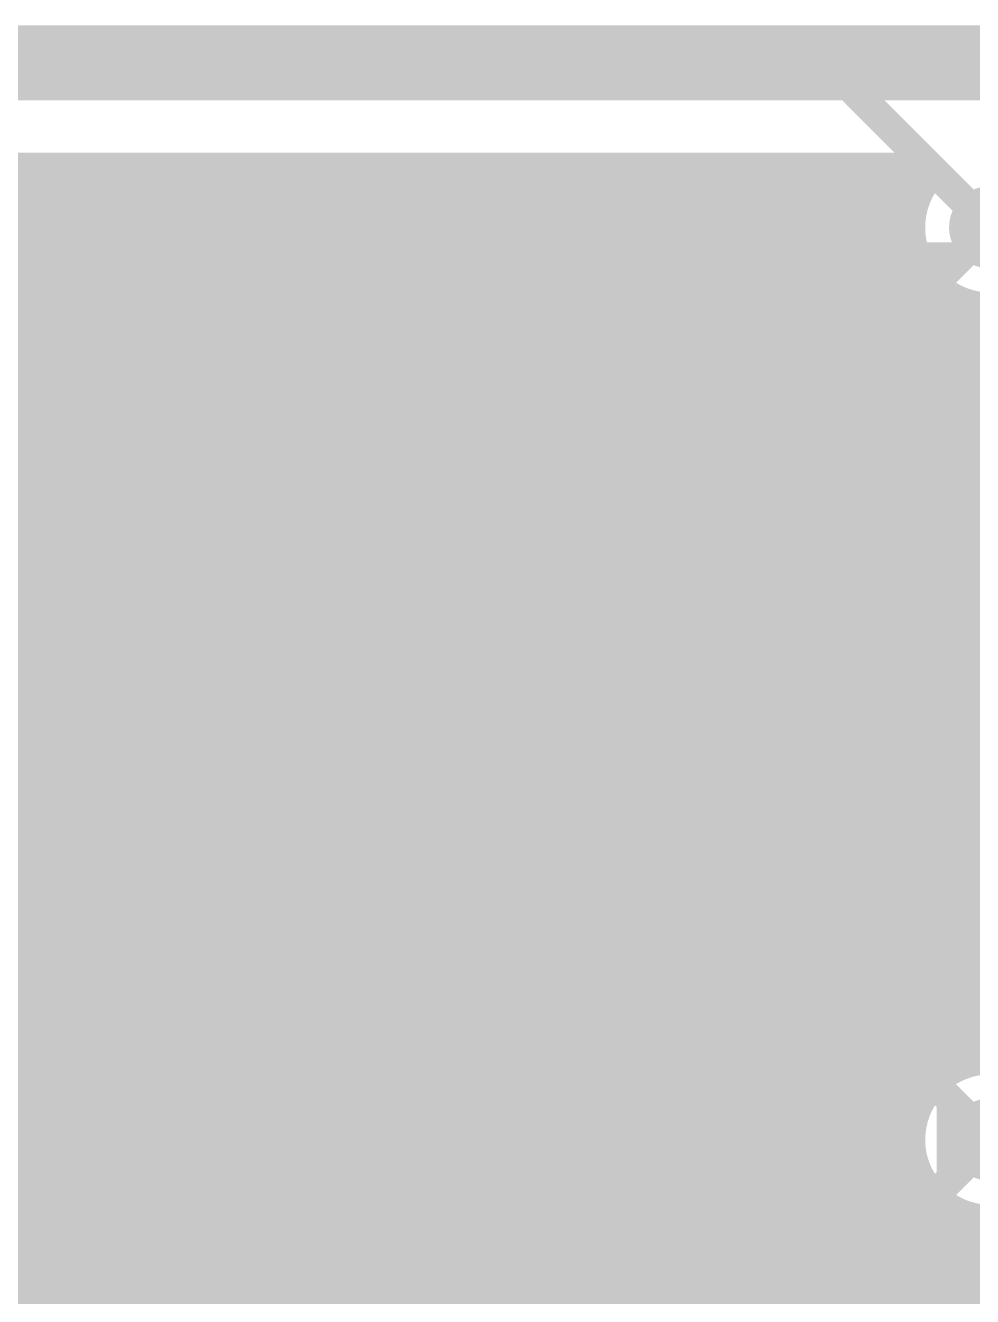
# Model space of a CAD drawing. Extents: x -5 to 112, y -62 to 71.
# Drawn here: x 43.12 to 51.16, y 60.64 to 71.44 of the extents above; entities that cross this region are included whole.
import ezdxf

# ---------------------------------------------------------------- set-up
doc = ezdxf.new("R2010")
doc.units = 0
doc.header["$MEASUREMENT"] = 0
doc.layers.get('0').update_dxf_attribs({"linetype": 'CONTINUOUS'})
for name, color, linetype in [('25-336-0_BOT', 7, 'CONTINUOUS'), ('25-336-0_DRD', 7, 'CONTINUOUS'), ('25-336-0_DRL', 2, 'CONTINUOUS'), ('25-336-0_IN1', 4, 'CONTINUOUS'), ('25-336-0_IN2', 3, 'CONTINUOUS'), ('25-336-0_SMT', 10, 'CONTINUOUS'), ('25-336-0_SPT', 14, 'CONTINUOUS'), ('25-336-0_SST', 9, 'CONTINUOUS'), ('25-336-0_TOP', 12, 'CONTINUOUS')]:
    doc.layers.add(name, color=color, linetype=linetype)

# ---------------------------------------------------------------- blocks, each defined once
blk = doc.blocks.new('ROUND_11')
at = {"const_width": 0.35052}
blk.add_lwpolyline([(-0.17526, 0, 1), (0.17526, 0, 1)], format="xyb", close=True, dxfattribs=at)
blk = doc.blocks.new('ROUND_68')
at = {"const_width": 0.35052}
blk.add_lwpolyline([(-0.17526, 0, 1), (0.17526, 0, 1)], format="xyb", close=True, dxfattribs=at)
blk = doc.blocks.new('RECTANGLE_2')
blk.add_solid([(0.4826, 0.4064), (0.4826, -0.4064), (-0.4826, 0.4064), (-0.4826, -0.4064)])
blk = doc.blocks.new('RECTANGLE_20')
blk.add_solid([(0.63627, 0.51308), (0.63627, -0.51308), (-0.63627, 0.51308), (-0.63627, -0.51308)])
blk = doc.blocks.new('RECTANGLE_41')
blk.add_solid([(0.508, 0.635), (0.508, -0.635), (-0.508, 0.635), (-0.508, -0.635)])

msp = doc.modelspace()

# ---------------------------------------------------------------- linework, layer by layer
at = {"layer": '25-336-0_BOT', "const_width": 0.254}
for points in [[(50.85588, 70.231), (-4.191, 70.231)], [(50.80508, 70.1802), (-4.191, 70.1802)], [(43.1292, 70.231), (43.1292, 57.23636)], [(43.3578, 70.231), (43.3578, 57.46496)], [(43.5864, 70.231), (43.5864, 57.69356)], [(43.815, 70.231), (43.815, 58.0263)], [(44.0436, 70.231), (44.0436, 58.32856)], [(44.2722, 70.231), (44.2722, 58.44032)], [(44.5008, 70.231), (44.5008, 58.46318)], [(44.7294, 70.231), (44.7294, 58.40476)], [(44.958, 70.231), (44.958, 58.23712)], [(45.1866, 70.231), (45.1866, 51.67376)], [(45.4152, 70.231), (45.4152, 51.73218)], [(45.6438, 70.231), (45.6438, 51.70932)], [(45.8724, 70.231), (45.8724, 51.59756)], [(46.101, 70.231), (46.101, 51.5112)], [(46.3296, 70.231), (46.3296, 51.5112)], [(46.5582, 70.231), (46.5582, 51.5112)], [(46.7868, 70.231), (46.7868, 51.5112)], [(47.0154, 70.231), (47.0154, 51.5112)], [(47.244, 70.231), (47.244, 51.5112)], [(47.4726, 70.231), (47.4726, 51.5112)], [(47.7012, 70.231), (47.7012, 51.5112)], [(47.9298, 70.231), (47.9298, 51.5112)], [(48.1584, 70.231), (48.1584, 51.5112)], [(48.387, 70.231), (48.387, 51.5112)], [(48.6156, 70.231), (48.6156, 51.5112)], [(48.8442, 70.231), (48.8442, 51.5112)], [(49.0728, 70.231), (49.0728, 51.5112)], [(49.3014, 70.231), (49.3014, 51.5112)], [(49.53, 70.231), (49.53, 51.43246)], [(49.7586, 70.231), (49.7586, 51.21656)], [(49.9872, 70.231), (49.9872, 50.98796)], [(50.2158, 70.231), (50.2158, 50.75936)], [(50.4444, 70.231), (50.4444, 50.53076)], [(50.673, 70.231), (50.673, 69.9643)], [(50.66792, 69.9516), (0.8382, 69.9516)], [(50.62728, 69.723), (1.5621, 69.723)], [(50.66792, 69.4944), (2.01676, 69.4944)], [(50.673, 69.47916), (50.673, 62.2173)], [(50.80508, 69.2658), (2.36474, 69.2658)], [(50.8508, 69.22008), (50.8508, 62.47892)], [(50.8508, 69.0372), (2.64922, 69.0372)], [(50.8508, 68.8086), (19.40052, 68.8086)], [(50.8508, 68.58), (19.55292, 68.58)], [(50.8508, 68.3514), (19.60118, 68.3514)], [(50.8508, 68.1228), (19.5707, 68.1228)], [(50.8508, 67.8942), (19.44878, 67.8942)], [(50.8508, 67.6656), (19.3802, 67.6656)], [(50.8508, 67.437), (19.3802, 67.437)], [(50.8508, 67.2084), (19.3802, 67.2084)], [(50.8508, 66.9798), (19.3802, 66.9798)], [(50.8508, 66.7512), (19.3802, 66.7512)], [(50.8508, 66.5226), (19.3802, 66.5226)], [(50.8508, 66.294), (19.3802, 66.294)], [(50.8508, 66.0654), (19.3802, 66.0654)], [(50.8508, 65.8368), (19.3802, 65.8368)], [(50.8508, 65.6082), (25.01392, 65.6082)], [(50.8508, 65.3796), (25.15108, 65.3796)], [(50.8508, 65.151), (25.19172, 65.151)], [(50.8508, 64.9224), (25.15108, 64.9224)], [(50.8508, 64.6938), (25.01392, 64.6938)], [(50.8508, 64.4652), (24.9682, 64.4652)], [(50.8508, 64.2366), (24.9682, 64.2366)], [(50.8508, 64.008), (24.9682, 64.008)], [(50.8508, 63.7794), (24.9682, 63.7794)], [(50.8508, 63.5508), (24.9682, 63.5508)], [(50.8508, 63.3222), (24.9682, 63.3222)], [(50.8508, 63.0936), (24.9682, 63.0936)], [(50.8508, 62.865), (24.9682, 62.865)], [(50.8508, 62.6364), (24.9682, 62.6364)], [(50.78222, 62.4078), (24.9682, 62.4078)], [(50.65776, 62.1792), (24.9682, 62.1792)], [(50.62728, 61.9506), (24.9682, 61.9506)], [(50.673, 61.73216), (50.673, 53.213)], [(50.67808, 61.722), (34.5313, 61.722)], [(50.82794, 61.4934), (34.83356, 61.4934)], [(50.9016, 61.4299), (50.9016, 53.594)], [(51.1302, 61.31814), (51.1302, 53.8226)], [(55.2958, 61.2648), (34.94532, 61.2648)], [(55.2958, 61.0362), (34.96818, 61.0362)], [(55.2958, 60.8076), (34.90976, 60.8076)], [(55.2958, 60.579), (34.7472, 60.579)]]:
    msp.add_lwpolyline(points, dxfattribs=at)
for points in [[(50.85588, 70.231, 0.2140662), (50.62794, 69.723)], [(50.62728, 69.723, 0.2113086), (50.8501, 69.21931)], [(50.8508, 62.47892, 0.2113087), (50.62832, 61.976)], [(50.62728, 61.976, 0.4142136), (51.308, 61.29528)]]:
    msp.add_lwpolyline(points, format="xyb", dxfattribs=at)
at = {"layer": '25-336-0_DRD'}
for points, const_width in [([(-5.08, 7.62), (-5.08, 71.12), (111.76, 71.12), (111.76, -5.08), (-5.08, -5.08), (-5.08, 7.62)], 0.635), ([(52.578, 70.993), (50.038, 68.453)], 0.254), ([(52.578, 68.453), (50.038, 70.993)], 0.254), ([(52.578, 63.246), (50.038, 60.706)], 0.254), ([(52.578, 60.706), (50.038, 63.246)], 0.254)]:
    msp.add_lwpolyline(points, dxfattribs=dict(at, const_width=const_width))
at = {"layer": '25-336-0_DRL', "const_width": 0.635}
msp.add_lwpolyline([(-5.08, 7.62), (-5.08, 71.12), (111.76, 71.12), (111.76, -5.08), (-5.08, -5.08), (-5.08, 7.62)], dxfattribs=at)
at = {"layer": '25-336-0_IN1', "const_width": 0.254}
for points in [[(50.63998, 69.85), (-3.937, 69.85)], [(43.1546, 69.85), (43.1546, 49.47412)], [(43.3832, 69.85), (43.3832, 49.24298)], [(43.6118, 69.85), (43.6118, 39.51478)], [(43.8404, 69.85), (43.8404, 58.08472)], [(44.069, 69.85), (44.069, 58.34888)], [(44.2976, 69.85), (44.2976, 58.44794)], [(44.5262, 69.85), (44.5262, 58.46064)], [(44.7548, 69.85), (44.7548, 58.39206)], [(44.9834, 69.85), (44.9834, 58.20664)], [(45.212, 69.85), (45.212, 51.68392)], [(45.4406, 69.85), (45.4406, 51.73218)], [(45.6692, 69.85), (45.6692, 51.7017)], [(45.8978, 69.85), (45.8978, 51.57978)], [(46.1264, 69.85), (46.1264, 51.21402)], [(46.355, 69.85), (46.355, 40.1193)], [(46.5836, 69.85), (46.5836, 34.42208)], [(46.8122, 69.85), (46.8122, 34.28492)], [(47.0408, 69.85), (47.0408, 28.067)], [(47.2694, 69.85), (47.2694, 28.067)], [(47.498, 69.85), (47.498, 28.067)], [(47.7266, 69.85), (47.7266, 28.067)], [(47.9552, 69.85), (47.9552, 28.067)], [(48.1838, 69.85), (48.1838, 28.067)], [(48.4124, 69.85), (48.4124, 28.067)], [(48.641, 69.85), (48.641, 28.067)], [(48.8696, 69.85), (48.8696, 28.067)], [(49.0982, 69.85), (49.0982, 44.70908)], [(49.3268, 69.85), (49.3268, 44.91736)], [(49.5554, 69.85), (49.5554, 44.99356)], [(49.784, 69.85), (49.784, 44.99102)], [(50.0126, 69.85), (50.0126, 44.90212)], [(50.2412, 69.85), (50.2412, 44.67098)], [(50.4698, 69.85), (50.4698, 41.74236)], [(50.62728, 69.723), (-3.937, 69.723)], [(50.66792, 69.4944), (-3.937, 69.4944)], [(50.6984, 69.42074), (50.6984, 62.27572)], [(50.80508, 69.2658), (-3.937, 69.2658)], [(50.927, 69.15912), (50.927, 62.53988)], [(59.73064, 69.0372), (-3.937, 69.0372)], [(51.1556, 69.06006), (51.1556, 62.63894)], [(59.6519, 68.8086), (19.40052, 68.8086)], [(59.65698, 68.58), (19.55292, 68.58)], [(59.74588, 68.3514), (19.60118, 68.3514)], [(59.97702, 68.1228), (19.5707, 68.1228)], [(99.441, 67.8942), (19.44878, 67.8942)], [(83.86572, 67.6656), (19.08302, 67.6656)], [(83.5914, 67.437), (17.20596, 67.437)], [(83.43138, 67.2084), (17.20596, 67.2084)], [(83.33994, 66.9798), (17.20596, 66.9798)], [(83.29676, 66.7512), (17.20596, 66.7512)], [(83.30184, 66.5226), (17.20596, 66.5226)], [(83.3501, 66.294), (17.20596, 66.294)], [(83.4517, 66.0654), (17.20596, 66.0654)], [(83.62188, 65.8368), (16.67002, 65.8368)], [(83.92922, 65.6082), (25.01392, 65.6082)], [(99.441, 65.3796), (25.15108, 65.3796)], [(83.84286, 65.151), (25.19172, 65.151)], [(83.5787, 64.9224), (25.15108, 64.9224)], [(60.06338, 64.6938), (25.01392, 64.6938)], [(59.85764, 64.4652), (17.1704, 64.4652)], [(59.7789, 64.2366), (17.0942, 64.2366)], [(59.78398, 64.008), (16.96466, 64.008)], [(59.87288, 63.7794), (16.76146, 63.7794)], [(60.10402, 63.5508), (16.40586, 63.5508)], [(54.74208, 63.3222), (-3.937, 63.3222)], [(54.60492, 63.0936), (-3.937, 63.0936)], [(54.56428, 62.865), (-3.937, 62.865)], [(51.14544, 62.6364), (-3.937, 62.6364)], [(50.78222, 62.4078), (-3.937, 62.4078)], [(50.65776, 62.1792), (23.10892, 62.1792)], [(50.62728, 61.9506), (23.24608, 61.9506)], [(50.67808, 61.722), (34.5313, 61.722)], [(50.6984, 61.67374), (50.6984, 41.85412)], [(50.82794, 61.4934), (34.83356, 61.4934)], [(50.927, 61.41212), (50.927, 41.87698)], [(51.1556, 61.31306), (51.1556, 41.81856)], [(99.441, 61.2648), (34.94532, 61.2648)], [(99.441, 61.0362), (34.96818, 61.0362)], [(99.441, 60.8076), (34.90976, 60.8076)], [(60.08116, 60.579), (34.74212, 60.579)]]:
    msp.add_lwpolyline(points, dxfattribs=at)
for points in [[(50.63998, 69.85, 0.0470026), (50.62802, 69.723)], [(50.62728, 69.723, 0.4142136), (51.308, 69.04228)], [(51.308, 62.65672, 0.4142136), (50.62728, 61.976)], [(50.62728, 61.976, 0.4142136), (51.308, 61.29528)]]:
    msp.add_lwpolyline(points, format="xyb", dxfattribs=at)
at = {"layer": '25-336-0_IN2', "const_width": 0.254}
for points in [[(50.63998, 69.85), (-3.937, 69.85)], [(43.1546, 69.85), (43.1546, 49.47412)], [(43.3832, 69.85), (43.3832, 49.24298)], [(43.6118, 69.85), (43.6118, 39.51478)], [(43.8404, 69.85), (43.8404, 58.08472)], [(44.069, 69.85), (44.069, 58.34888)], [(44.2976, 69.85), (44.2976, 58.44794)], [(44.5262, 69.85), (44.5262, 58.46064)], [(44.7548, 69.85), (44.7548, 58.39206)], [(44.9834, 69.85), (44.9834, 58.20664)], [(45.212, 69.85), (45.212, 51.68392)], [(45.4406, 69.85), (45.4406, 51.73218)], [(45.6692, 69.85), (45.6692, 51.7017)], [(45.8978, 69.85), (45.8978, 51.57978)], [(46.1264, 69.85), (46.1264, 51.21402)], [(46.355, 69.85), (46.355, 40.1193)], [(46.5836, 69.85), (46.5836, 34.42208)], [(46.8122, 69.85), (46.8122, 34.28492)], [(47.0408, 69.85), (47.0408, 28.067)], [(47.2694, 69.85), (47.2694, 28.067)], [(47.498, 69.85), (47.498, 28.067)], [(47.7266, 69.85), (47.7266, 28.067)], [(47.9552, 69.85), (47.9552, 28.067)], [(48.1838, 69.85), (48.1838, 28.067)], [(48.4124, 69.85), (48.4124, 28.067)], [(48.641, 69.85), (48.641, 28.067)], [(48.8696, 69.85), (48.8696, 28.067)], [(49.0982, 69.85), (49.0982, 44.70908)], [(49.3268, 69.85), (49.3268, 44.91736)], [(49.5554, 69.85), (49.5554, 44.99356)], [(49.784, 69.85), (49.784, 44.99102)], [(50.0126, 69.85), (50.0126, 44.90212)], [(50.2412, 69.85), (50.2412, 44.67098)], [(50.4698, 69.85), (50.4698, 41.74236)], [(50.62728, 69.723), (-3.937, 69.723)], [(50.66792, 69.4944), (-3.937, 69.4944)], [(50.6984, 69.42074), (50.6984, 62.27572)], [(50.80508, 69.2658), (-3.937, 69.2658)], [(50.927, 69.15912), (50.927, 62.53988)], [(59.73064, 69.0372), (-3.937, 69.0372)], [(51.1556, 69.06006), (51.1556, 62.63894)], [(59.6519, 68.8086), (19.40052, 68.8086)], [(59.65698, 68.58), (19.55292, 68.58)], [(59.74588, 68.3514), (19.60118, 68.3514)], [(59.97702, 68.1228), (19.5707, 68.1228)], [(99.441, 67.8942), (19.44878, 67.8942)], [(83.86572, 67.6656), (19.08302, 67.6656)], [(83.5914, 67.437), (17.20596, 67.437)], [(83.43138, 67.2084), (17.20596, 67.2084)], [(83.33994, 66.9798), (17.20596, 66.9798)], [(83.29676, 66.7512), (17.20596, 66.7512)], [(83.30184, 66.5226), (17.20596, 66.5226)], [(83.3501, 66.294), (17.20596, 66.294)], [(83.4517, 66.0654), (17.20596, 66.0654)], [(83.62188, 65.8368), (16.67002, 65.8368)], [(83.92922, 65.6082), (25.01392, 65.6082)], [(99.441, 65.3796), (25.15108, 65.3796)], [(83.84286, 65.151), (25.19172, 65.151)], [(83.5787, 64.9224), (25.15108, 64.9224)], [(60.06338, 64.6938), (25.01392, 64.6938)], [(59.85764, 64.4652), (17.1704, 64.4652)], [(59.7789, 64.2366), (17.0942, 64.2366)], [(59.78398, 64.008), (16.96466, 64.008)], [(59.87288, 63.7794), (16.76146, 63.7794)], [(60.10402, 63.5508), (16.40586, 63.5508)], [(54.74208, 63.3222), (-3.937, 63.3222)], [(54.60492, 63.0936), (-3.937, 63.0936)], [(54.56428, 62.865), (-3.937, 62.865)], [(51.14544, 62.6364), (-3.937, 62.6364)], [(50.78222, 62.4078), (-3.937, 62.4078)], [(50.65776, 62.1792), (23.10892, 62.1792)], [(50.62728, 61.9506), (23.24608, 61.9506)], [(50.67808, 61.722), (34.5313, 61.722)], [(50.6984, 61.67374), (50.6984, 41.85412)], [(50.82794, 61.4934), (34.83356, 61.4934)], [(50.927, 61.41212), (50.927, 41.87698)], [(51.1556, 61.31306), (51.1556, 41.81856)], [(99.441, 61.2648), (34.94532, 61.2648)], [(99.441, 61.0362), (34.96818, 61.0362)], [(99.441, 60.8076), (34.90976, 60.8076)], [(60.08116, 60.579), (34.74212, 60.579)]]:
    msp.add_lwpolyline(points, dxfattribs=at)
for points in [[(50.63998, 69.85, 0.0470026), (50.62802, 69.723)], [(50.62728, 69.723, 0.4142136), (51.308, 69.04228)], [(51.308, 62.65672, 0.4142136), (50.62728, 61.976)], [(50.62728, 61.976, 0.4142136), (51.308, 61.29528)]]:
    msp.add_lwpolyline(points, format="xyb", dxfattribs=at)
at = {"layer": '25-336-0_SST', "const_width": 0.1524}
for points in [[(45.6184, 70.03034), (45.6184, 69.67474), (45.78858, 69.55536), (45.95876, 69.55536), (46.1264, 69.67474), (46.1264, 70.03034), (45.1104, 70.03034)], [(49.4284, 70.03034), (49.4284, 69.67474), (49.59858, 69.55536), (49.76876, 69.55536), (49.9364, 69.67474), (49.9364, 70.03034), (48.9204, 70.03034)], [(45.6184, 69.73316), (45.1104, 69.55536)], [(49.4284, 69.73316), (48.9204, 69.55536)], [(43.11396, 69.60362), (43.11396, 69.24802), (43.45178, 69.13118), (43.79214, 69.13118), (44.12996, 69.24802), (44.12996, 69.60362)], [(46.92396, 69.60362), (46.92396, 69.24802), (47.26178, 69.13118), (47.60214, 69.13118), (47.93996, 69.24802), (47.93996, 69.60362)], [(43.11396, 69.5452), (44.12996, 69.5452)], [(46.92396, 69.5452), (47.93996, 69.5452)], [(45.28058, 69.19214), (45.1104, 69.13372), (45.1104, 68.77812), (45.28058, 68.71716), (45.6184, 68.71716), (45.78858, 68.83654), (45.78858, 69.19214), (46.1264, 69.19214), (46.1264, 68.71716)], [(49.09058, 69.19214), (48.9204, 69.13372), (48.9204, 68.77812), (49.09058, 68.71716), (49.4284, 68.71716), (49.59858, 68.83654), (49.59858, 69.19214), (49.9364, 69.19214), (49.9364, 68.71716)], [(43.11396, 68.3514), (43.11396, 68.76542), (44.12996, 68.76542)], [(46.92396, 68.3514), (46.92396, 68.76542), (47.93996, 68.76542)], [(45.6184, 68.29552), (45.6184, 67.93992), (45.45076, 67.87896), (45.28058, 67.87896), (45.1104, 67.93992), (45.1104, 68.29552), (45.28058, 68.35394), (45.45076, 68.35394), (46.1264, 68.11772)], [(48.9204, 68.23456), (49.9364, 67.87896), (49.9364, 68.35394)], [(43.11396, 67.8688), (44.12996, 67.5132), (44.12996, 67.98818)], [(47.43196, 67.57162), (47.60214, 67.5132), (47.76978, 67.5132), (47.93996, 67.57162), (47.93996, 67.92722), (47.76978, 67.98818), (47.60214, 67.98818), (47.43196, 67.92722), (47.43196, 67.57162), (47.26178, 67.5132), (47.09414, 67.5132), (46.92396, 67.57162), (46.92396, 67.92722), (47.09414, 67.98818), (47.26178, 67.98818), (47.43196, 67.92722)], [(44.8945, 67.5005), (44.8945, 64.5795), (46.5328, 64.5795), (46.5328, 67.5005), (44.8945, 67.5005)], [(48.7045, 67.5005), (48.7045, 64.5795), (50.3428, 64.5795), (50.3428, 67.5005), (48.7045, 67.5005)], [(44.45, 63.627), (43.18, 63.627), (42.926, 63.881), (42.926, 67.183), (44.704, 67.183), (44.704, 63.881), (44.45, 63.627)], [(48.26, 63.627), (46.99, 63.627), (46.736, 63.881), (46.736, 67.183), (48.514, 67.183), (48.514, 63.881), (48.26, 63.627)], [(44.704, 65.151), (42.926, 65.151)], [(48.514, 65.151), (46.736, 65.151)], [(42.418, 58.674), (46.482, 58.674), (46.482, 63.246), (44.704, 63.246), (44.45, 62.992), (44.196, 63.246), (42.418, 63.246), (42.418, 58.674)], [(46.863, 58.674), (50.927, 58.674), (50.927, 63.246), (49.149, 63.246), (48.895, 62.992), (48.641, 63.246), (46.863, 63.246), (46.863, 58.674)]]:
    msp.add_lwpolyline(points, dxfattribs=at)
at = {"layer": '25-336-0_TOP'}
for points, const_width in [([(18.923, 68.326), (19.431, 67.818), (26.416, 67.818), (28.067, 69.469), (51.054, 69.469), (51.308, 69.723)], 0.254), ([(41.275, 66.7512), (41.275, 68.707), (45.72, 68.707), (45.72, 66.7512)], 0.635), ([(45.72, 66.7512), (45.72, 68.707), (49.53, 68.707), (49.53, 66.7512)], 0.635), ([(49.53, 66.7512), (49.53, 68.707), (54.61, 68.707), (54.61, 66.7512)], 0.635), ([(48.8823, 68.072), (46.3677, 68.072)], 0.254), ([(48.8823, 68.0593), (46.3677, 68.0593)], 0.254), ([(46.3677, 68.0593), (46.3677, 67.4878)], 0.254), ([(46.3677, 68.0593), (46.3677, 67.4878)], 0.254), ([(46.5836, 68.0593), (46.5836, 61.4172)], 0.254), ([(46.8122, 68.0593), (46.8122, 67.26428)], 0.254), ([(47.0408, 68.0593), (47.0408, 67.26428)], 0.254), ([(47.2694, 68.0593), (47.2694, 67.26428)], 0.254), ([(47.498, 68.0593), (47.498, 67.26428)], 0.254), ([(47.7266, 68.0593), (47.7266, 67.26428)], 0.254), ([(47.9552, 68.0593), (47.9552, 67.26428)], 0.254), ([(48.1838, 68.0593), (48.1838, 67.26428)], 0.254), ([(48.4124, 68.0593), (48.4124, 67.26428)], 0.254), ([(48.641, 68.0593), (48.641, 66.4464)], 0.254), ([(48.8696, 68.0593), (48.8696, 67.4878)], 0.254), ([(48.8823, 68.0593), (48.8823, 67.4878)], 0.254), ([(48.8823, 68.0593), (48.8823, 67.4878)], 0.254), ([(53.9623, 68.072), (50.1777, 68.072)], 0.254), ([(53.9623, 68.0593), (50.1777, 68.0593)], 0.254), ([(50.1777, 68.0593), (50.1777, 67.4878)], 0.254), ([(50.1777, 68.0593), (50.1777, 67.4878)], 0.254), ([(50.2412, 68.0593), (50.2412, 67.4878)], 0.254), ([(50.4698, 68.0593), (50.4698, 60.7822)], 0.254), ([(50.6984, 68.0593), (50.6984, 62.27572)], 0.254), ([(50.927, 68.0593), (50.927, 62.53988)], 0.254), ([(51.1556, 68.0593), (51.1556, 62.63894)], 0.254), ([(48.8823, 67.8434), (46.3677, 67.8434)], 0.254), ([(53.9623, 67.8434), (50.1777, 67.8434)], 0.254), ([(48.8823, 67.6148), (46.3677, 67.6148)], 0.254), ([(53.9623, 67.6148), (50.1777, 67.6148)], 0.254), ([(46.5328, 67.4878), (46.3677, 67.4878)], 0.254), ([(46.5328, 67.4878), (46.5328, 66.0654)], 0.254), ([(48.7172, 67.4878), (48.7172, 66.3702)], 0.254), ([(48.8823, 67.4878), (48.7172, 67.4878)], 0.254), ([(50.3428, 67.4878), (50.1777, 67.4878)], 0.254), ([(50.3428, 67.4878), (50.3428, 66.0654)], 0.254), ([(48.7172, 67.3862), (46.5328, 67.3862)], 0.254), ([(53.7972, 67.3862), (50.3428, 67.3862)], 0.254), ([(46.65726, 67.26428), (46.65726, 65.57772)], 0.254), ([(48.59274, 67.26428), (46.65726, 67.26428)], 0.254), ([(48.59274, 67.26428), (48.59274, 66.4972)], 0.254), ([(46.65726, 67.1576), (46.5328, 67.1576)], 0.254), ([(48.7172, 67.1576), (48.59274, 67.1576)], 0.254), ([(51.73726, 67.1576), (50.3428, 67.1576)], 0.254), ([(46.65726, 66.929), (46.5328, 66.929)], 0.254), ([(48.7172, 66.929), (48.59274, 66.929)], 0.254), ([(51.73726, 66.929), (50.3428, 66.929)], 0.254), ([(46.65726, 66.7004), (46.5328, 66.7004)], 0.254), ([(48.7172, 66.7004), (48.59274, 66.7004)], 0.254), ([(51.73726, 66.7004), (50.3428, 66.7004)], 0.254), ([(45.72, 65.3288), (45.4152, 65.3288), (44.323, 66.421), (43.815, 66.421)], 0.635), ([(49.53, 65.3288), (48.8442, 65.3288), (47.752, 66.421), (47.625, 66.421)], 0.635), ([(48.59274, 66.4972), (48.7172, 66.3702)], 0.254), ([(46.65726, 66.4718), (46.5328, 66.4718)], 0.254), ([(48.7172, 66.4718), (48.6156, 66.4718)], 0.254), ([(51.73726, 66.4718), (50.3428, 66.4718)], 0.254), ([(46.65726, 66.2432), (46.5328, 66.2432)], 0.254), ([(51.73726, 66.2432), (50.3428, 66.2432)], 0.254), ([(46.5328, 66.0654), (46.5328, 66.0146)], 0.254), ([(50.3428, 66.0654), (50.3428, 66.0146)], 0.254), ([(46.5328, 66.0146), (46.5328, 64.5922)], 0.254), ([(46.65726, 66.0146), (46.5328, 66.0146)], 0.254), ([(51.73726, 66.0146), (50.3428, 66.0146)], 0.254), ([(50.3428, 66.0146), (50.3428, 64.5922)], 0.254), ([(46.65726, 65.786), (46.5328, 65.786)], 0.254), ([(51.73726, 65.786), (50.3428, 65.786)], 0.254), ([(47.69866, 65.5574), (46.5328, 65.5574)], 0.254), ([(47.67834, 65.57772), (46.65726, 65.57772)], 0.254), ([(46.8122, 65.57772), (46.8122, 65.23228)], 0.254), ([(47.0408, 65.57772), (47.0408, 65.23228)], 0.254), ([(47.2694, 65.57772), (47.2694, 65.23228)], 0.254), ([(47.498, 65.57772), (47.498, 65.23228)], 0.254), ([(47.67834, 65.57772), (48.02378, 65.23228)], 0.254), ([(47.7266, 65.52946), (47.7266, 65.23228)], 0.254), ([(52.82946, 65.5574), (50.3428, 65.5574)], 0.254), ([(47.92726, 65.3288), (46.5328, 65.3288)], 0.254), ([(47.9552, 65.30086), (47.9552, 65.23228)], 0.254), ([(53.05806, 65.3288), (50.3428, 65.3288)], 0.254), ([(46.65726, 65.23228), (46.65726, 63.54572)], 0.254), ([(48.02378, 65.23228), (46.65726, 65.23228)], 0.254), ([(46.65726, 65.1002), (46.5328, 65.1002)], 0.254), ([(51.73726, 65.1002), (50.3428, 65.1002)], 0.254), ([(44.78274, 65.04686), (44.78274, 63.54572)], 0.254), ([(44.78274, 65.04686), (44.9072, 64.91986)], 0.254), ([(44.9072, 64.8716), (44.78274, 64.8716)], 0.254), ([(44.9072, 64.91986), (44.9072, 64.5922)], 0.254), ([(46.65726, 64.8716), (46.5328, 64.8716)], 0.254), ([(51.73726, 64.8716), (50.3428, 64.8716)], 0.254), ([(48.59274, 64.7319), (48.59274, 63.54572)], 0.254), ([(48.641, 64.71412), (48.641, 63.2714)], 0.254), ([(48.7172, 64.6938), (48.7172, 64.5922)], 0.254), ([(43.815, 64.389), (43.815, 62.738), (44.45, 62.103)], 0.635), ([(44.9072, 64.643), (44.78274, 64.643)], 0.254), ([(46.5328, 64.5922), (44.9072, 64.5922)], 0.254), ([(44.9834, 64.5922), (44.9834, 63.0682)], 0.254), ([(45.212, 64.5922), (45.212, 63.0682)], 0.254), ([(45.4406, 64.5922), (45.4406, 61.4172)], 0.254), ([(45.6692, 64.5922), (45.6692, 61.4172)], 0.254), ([(45.8978, 64.5922), (45.8978, 61.4172)], 0.254), ([(46.1264, 64.5922), (46.1264, 61.4172)], 0.254), ([(46.355, 64.5922), (46.355, 61.4172)], 0.254), ([(46.65726, 64.643), (46.5328, 64.643)], 0.254), ([(47.625, 64.389), (47.625, 63.373), (48.895, 62.103)], 0.635), ([(48.7172, 64.643), (48.59274, 64.643)], 0.254), ([(50.3428, 64.5922), (48.7172, 64.5922)], 0.254), ([(48.8696, 64.5922), (48.8696, 63.0682)], 0.254), ([(49.0982, 64.5922), (49.0982, 63.0682)], 0.254), ([(49.3268, 64.5922), (49.3268, 63.0682)], 0.254), ([(49.5554, 64.5922), (49.5554, 63.0682)], 0.254), ([(49.784, 64.5922), (49.784, 60.7822)], 0.254), ([(50.0126, 64.5922), (50.0126, 60.7822)], 0.254), ([(50.2412, 64.5922), (50.2412, 60.7822)], 0.254), ([(51.73726, 64.643), (50.3428, 64.643)], 0.254), ([(46.65726, 64.4144), (44.78274, 64.4144)], 0.254), ([(51.73726, 64.4144), (48.59274, 64.4144)], 0.254), ([(46.65726, 64.1858), (44.78274, 64.1858)], 0.254), ([(51.73726, 64.1858), (48.59274, 64.1858)], 0.254), ([(46.65726, 63.9572), (44.78274, 63.9572)], 0.254), ([(51.73726, 63.9572), (48.59274, 63.9572)], 0.254), ([(46.65726, 63.7286), (44.78274, 63.7286)], 0.254), ([(51.73726, 63.7286), (48.59274, 63.7286)], 0.254), ([(44.4627, 63.54572), (44.4627, 63.0682)], 0.254), ([(44.78274, 63.54572), (44.4627, 63.54572)], 0.254), ([(46.9773, 63.5), (44.4627, 63.5)], 0.254), ([(44.5262, 63.54572), (44.5262, 63.0682)], 0.254), ([(44.7548, 63.54572), (44.7548, 63.0682)], 0.254), ([(46.9773, 63.54572), (46.65726, 63.54572)], 0.254), ([(46.8122, 63.54572), (46.8122, 61.4172)], 0.254), ([(46.9773, 63.54572), (46.9773, 63.373)], 0.254), ([(48.36668, 63.54572), (48.8442, 63.0682)], 0.254), ([(48.59274, 63.54572), (48.36668, 63.54572)], 0.254), ([(48.4124, 63.54572), (48.4124, 63.5)], 0.254), ([(52.0573, 63.5), (48.4124, 63.5)], 0.254), ([(46.98492, 63.2714), (44.4627, 63.2714)], 0.254), ([(52.0573, 63.2714), (48.641, 63.2714)], 0.254), ([(45.2882, 63.0682), (44.4627, 63.0682)], 0.254), ([(45.2882, 63.0682), (45.2882, 61.4172)], 0.254), ([(47.0662, 63.0428), (45.2882, 63.0428)], 0.254), ([(47.0408, 63.0936), (47.0408, 61.41466)], 0.254), ([(49.7332, 63.0682), (48.8442, 63.0682)], 0.254), ([(49.7332, 63.0682), (49.7332, 61.1378)], 0.254), ([(52.0573, 63.0428), (49.7332, 63.0428)], 0.254), ([(47.26686, 62.8142), (45.2882, 62.8142)], 0.254), ([(47.17288, 62.90818), (48.0568, 62.02426)], 0.254), ([(47.2694, 62.81166), (47.2694, 61.32068)], 0.254), ([(52.0573, 62.8142), (49.7332, 62.8142)], 0.254), ([(47.49546, 62.5856), (45.2882, 62.5856)], 0.254), ([(47.498, 62.58306), (47.498, 61.09716)], 0.254), ([(51.00574, 62.5856), (49.7332, 62.5856)], 0.254), ([(47.72406, 62.357), (45.2882, 62.357)], 0.254), ([(47.7266, 62.35446), (47.7266, 60.86856)], 0.254), ([(50.74412, 62.357), (49.7332, 62.357)], 0.254), ([(47.95266, 62.1284), (45.2882, 62.1284)], 0.254), ([(47.9552, 62.12586), (47.9552, 60.7822)], 0.254), ([(50.64506, 62.1284), (49.7332, 62.1284)], 0.254), ([(48.0568, 62.02426), (48.0568, 61.1378)], 0.254), ([(48.0568, 61.8998), (45.2882, 61.8998)], 0.254), ([(50.63236, 61.8998), (49.7332, 61.8998)], 0.254), ([(48.0568, 61.6712), (45.2882, 61.6712)], 0.254), ([(50.70094, 61.6712), (49.7332, 61.6712)], 0.254), ([(50.6984, 61.67374), (50.6984, 60.7822)], 0.254), ([(48.0568, 61.4426), (45.2882, 61.4426)], 0.254), ([(46.99, 61.4172), (45.2882, 61.4172)], 0.254), ([(50.88636, 61.4426), (49.7332, 61.4426)], 0.254), ([(50.927, 61.41212), (50.927, 56.0832)], 0.254), ([(51.1556, 61.31306), (51.1556, 56.0832)], 0.254), ([(47.31766, 61.28004), (47.81296, 60.7822)], 0.254), ([(48.0568, 61.214), (47.38116, 61.214)], 0.254), ([(51.4223, 61.214), (49.7332, 61.214)], 0.254), ([(47.879, 59.817), (47.879, 60.071), (46.99, 60.96), (34.417, 60.96), (34.29, 61.087)], 0.254), ([(49.7332, 61.1378), (48.0568, 61.1378)], 0.254), ([(48.1838, 61.1378), (48.1838, 60.7822)], 0.254), ([(48.4124, 61.1378), (48.4124, 60.7822)], 0.254), ([(48.641, 61.1378), (48.641, 60.7822)], 0.254), ([(48.8696, 61.1378), (48.8696, 56.0832)], 0.254), ([(49.0982, 61.1378), (49.0982, 60.7822)], 0.254), ([(49.3268, 61.1378), (49.3268, 60.7822)], 0.254), ([(49.5554, 61.1378), (49.5554, 60.7822)], 0.254), ([(51.6509, 60.9854), (47.60976, 60.9854)], 0.254), ([(48.7172, 60.7822), (47.81296, 60.7822)], 0.254), ([(48.7172, 60.7822), (48.7172, 58.8518)], 0.254), ([(50.7492, 60.7822), (49.0728, 60.7822), (49.0728, 58.8518)], 0.254), ([(49.911, 60.7822), (49.911, 59.817)], 0.254), ([(50.7492, 60.7822), (50.7492, 58.8518)], 0.254), ([(49.0728, 60.7568), (48.7172, 60.7568)], 0.254), ([(51.4858, 60.7568), (50.7492, 60.7568)], 0.254), ([(49.0728, 60.5282), (48.7172, 60.5282)], 0.254), ([(51.4858, 60.5282), (50.7492, 60.5282)], 0.254)]:
    msp.add_lwpolyline(points, dxfattribs=dict(at, const_width=const_width))
at = {"layer": '25-336-0_TOP', "const_width": 0.254}
for points in [[(48.59274, 64.7319, 0.0503717), (48.71717, 64.69367)], [(48.59274, 64.7319, 0.0503717), (48.71717, 64.69367)], [(46.9773, 63.373, 0.1989124), (47.16701, 62.91501)], [(51.308, 62.65672, 0.4142136), (50.62728, 61.976)], [(50.62728, 61.976, 0.4142136), (51.308, 61.29528)], [(47.31258, 61.28258, 0.1989124), (46.99, 61.4162)], [(47.31258, 61.28258, 0.1989124), (46.99, 61.4162)]]:
    msp.add_lwpolyline(points, format="xyb", dxfattribs=at)

# ---------------------------------------------------------------- block references
at = {"layer": '25-336-0_BOT'}
for p in [(51.308, 69.723), (51.308, 61.976)]:
    msp.add_blockref('ROUND_11', p, dxfattribs=at)
at = {"layer": '25-336-0_IN1'}
for p in [(51.308, 69.723), (51.308, 61.976)]:
    msp.add_blockref('ROUND_68', p, dxfattribs=at)
at = {"layer": '25-336-0_IN2'}
for p in [(51.308, 69.723), (51.308, 61.976)]:
    msp.add_blockref('ROUND_68', p, dxfattribs=at)
at = {"layer": '25-336-0_SMT'}
for name, p in [('RECTANGLE_2', (45.72, 66.7512)), ('RECTANGLE_2', (49.53, 66.7512)), ('RECTANGLE_20', (43.815, 66.421)), ('RECTANGLE_20', (47.625, 66.421)), ('RECTANGLE_2', (45.72, 65.3288)), ('RECTANGLE_2', (49.53, 65.3288)), ('RECTANGLE_20', (43.815, 64.389)), ('RECTANGLE_20', (47.625, 64.389)), ('RECTANGLE_41', (44.45, 62.103)), ('RECTANGLE_41', (48.895, 62.103))]:
    msp.add_blockref(name, p, dxfattribs=at)
at = {"layer": '25-336-0_SPT'}
for name, p in [('RECTANGLE_2', (45.72, 66.7512)), ('RECTANGLE_2', (49.53, 66.7512)), ('RECTANGLE_20', (43.815, 66.421)), ('RECTANGLE_20', (47.625, 66.421)), ('RECTANGLE_2', (45.72, 65.3288)), ('RECTANGLE_2', (49.53, 65.3288)), ('RECTANGLE_20', (43.815, 64.389)), ('RECTANGLE_20', (47.625, 64.389)), ('RECTANGLE_41', (44.45, 62.103)), ('RECTANGLE_41', (48.895, 62.103))]:
    msp.add_blockref(name, p, dxfattribs=at)
at = {"layer": '25-336-0_TOP'}
for name, p in [('ROUND_11', (51.308, 69.723)), ('RECTANGLE_2', (45.72, 66.7512)), ('RECTANGLE_2', (49.53, 66.7512)), ('RECTANGLE_20', (43.815, 66.421)), ('RECTANGLE_20', (47.625, 66.421)), ('RECTANGLE_2', (45.72, 65.3288)), ('RECTANGLE_2', (49.53, 65.3288)), ('RECTANGLE_20', (43.815, 64.389)), ('RECTANGLE_20', (47.625, 64.389)), ('RECTANGLE_41', (44.45, 62.103)), ('RECTANGLE_41', (48.895, 62.103)), ('ROUND_11', (51.308, 61.976))]:
    msp.add_blockref(name, p, dxfattribs=at)

doc.saveas('drawing.dxf')
